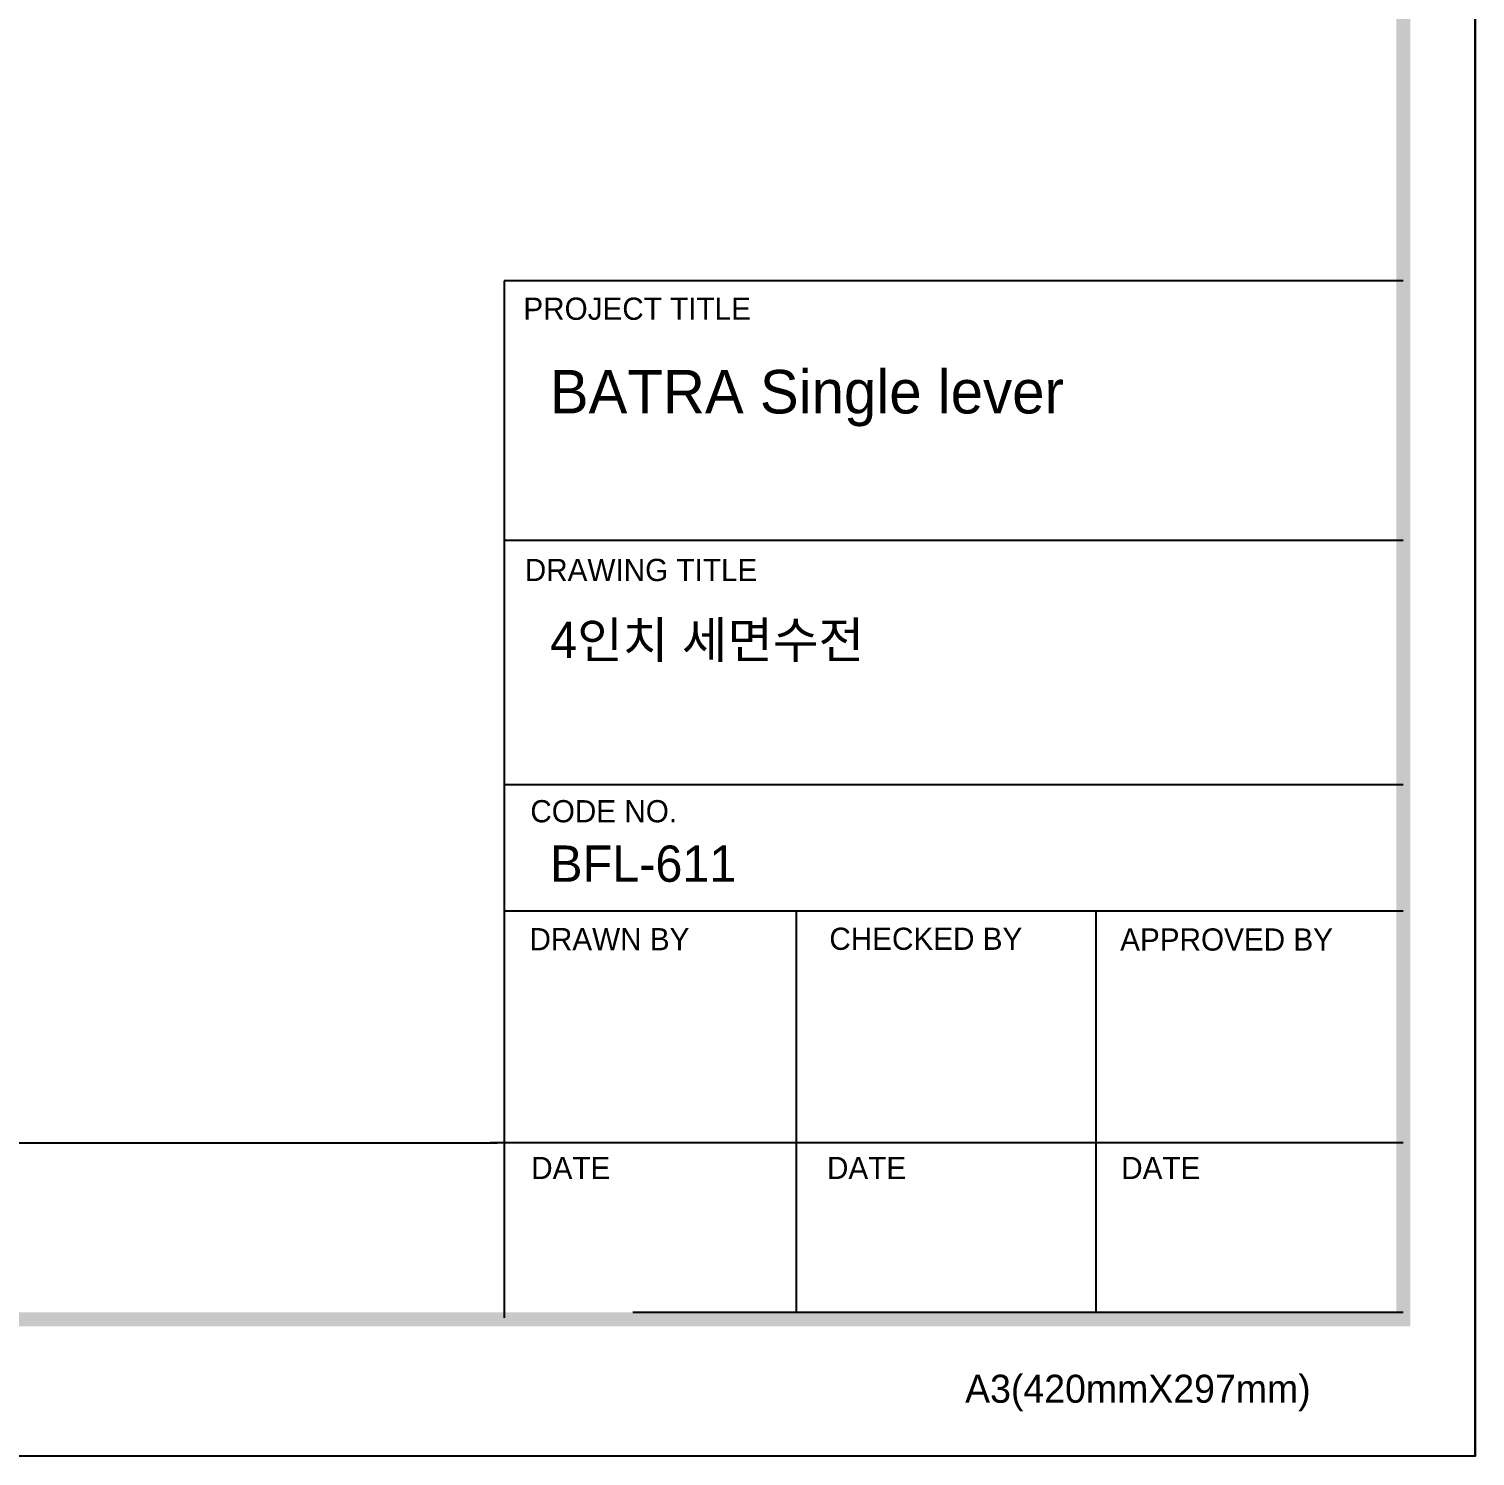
# Model space of a CAD drawing. Extents: x 16296660632 to 16296672714, y -37409619871 to -37409617455.
# Drawn here: x 16296672470.6 to 16296672714, y -37409618103.6 to -37409617863.3 of the extents above; entities that cross this region are included whole.
import ezdxf

# ---------------------------------------------------------------- set-up
doc = ezdxf.new("R2010")
doc.units = 0
doc.header["$LTSCALE"] = 10
doc.header["$MEASUREMENT"] = 0
doc.layers.get('0').update_dxf_attribs({"linetype": 'CONTINUOUS'})
doc.styles.add('Daelim Dimension', font='')
doc.styles.get('Daelim Dimension').set_extended_font_data('나눔고딕')

msp = doc.modelspace()

# ---------------------------------------------------------------- linework, layer by layer
at = {"color": 5, "ltscale": 40}
for p, q in [((16296672701.939739, -37409617905.713043), (16296672550.60157, -37409617905.713043)), ((16296672701.939739, -37409617949.456383), (16296672550.60157, -37409617949.456383)), ((16296672701.939739, -37409617949.456383), (16296672550.60157, -37409617949.456383)), ((16296672701.939739, -37409617990.605766), (16296672550.60157, -37409617990.605766)), ((16296672701.939739, -37409617990.605766), (16296672550.60157, -37409617990.605766)), ((16296672701.939739, -37409618011.828941), (16296672550.60157, -37409618011.828941)), ((16296672701.939739, -37409618011.828941), (16296672550.60157, -37409618011.828941)), ((16296672599.757521, -37409618011.828941), (16296672599.757521, -37409618079.389397)), ((16296672650.20578, -37409618011.828941), (16296672650.20578, -37409618079.389397)), ((16296672701.939739, -37409618050.856003), (16296672548.209459, -37409618050.856003)), ((16296672701.939739, -37409618050.856003), (16296672551.78064, -37409618050.856003)), ((16296672701.939739, -37409618079.389397), (16296672572.242519, -37409618079.389397))]:
    msp.add_line(p, q, dxfattribs=at)
at = {"color": 5, "ltscale": 0.5}
msp.add_line((16296672550.60157, -37409617905.713043), (16296672550.60157, -37409618080.304832), dxfattribs=at)
at = {"color": 5}
msp.add_line((16296671807.02898, -37409618050.856003), (16296672549.422501, -37409618050.856003), dxfattribs=at)
at = {"color": 2}
msp.add_lwpolyline([(16296671793.750851, -37409617455.355309), (16296672714.038799, -37409617455.355309), (16296672714.038799, -37409618103.587517), (16296671793.750851, -37409618103.587517)], close=True, dxfattribs=at)
at = {"ltscale": 0.5}
msp.add_lwpolyline([(16296671793.750851, -37409617455.355309), (16296672714.038799, -37409617455.355309), (16296672714.038799, -37409618103.587517), (16296671793.750851, -37409618103.587517)], close=True, dxfattribs=at)
at = {"color": 2}
msp.add_lwpolyline([(16296672714.038799, -37409618103.587517), (16296672714.038799, -37409617455.355309)], dxfattribs=at)
at = {"color": 5, "ltscale": 40}
for points in [[(16296672703.118799, -37409617466.275307), (16296672700.76067, -37409617466.275307), (16296672703.118799, -37409618081.747543), (16296672700.76067, -37409618079.389397)], [(16296672703.118799, -37409617466.275307), (16296672700.76067, -37409617466.275307), (16296672703.118799, -37409618081.747543), (16296672700.76067, -37409618079.389397)], [(16296672703.118799, -37409618081.747543), (16296672700.76067, -37409618079.389397), (16296671804.670851, -37409618081.747543), (16296671807.02898, -37409618079.389397)]]:
    msp.add_trace(points, dxfattribs=at)

# ---------------------------------------------------------------- texts
at = {"color": 5, "ltscale": 40, "style": 'Daelim Dimension'}
for s, height, p in [('PROJECT TITLE', 3.7368116, (16296672553.805349, -37409617912.300041)), ('DRAWING TITLE', 3.7368116, (16296672554.04493, -37409617956.280296)), ('CODE NO.', 3.7368116, (16296672554.982031, -37409617996.894821)), ('DRAWN BY', 3.7368116, (16296672554.835489, -37409618018.434708)), ('CHECKED BY', 3.7368116, (16296672605.323931, -37409618018.368439)), ('APPROVED BY', 3.7368116, (16296672654.289749, -37409618018.489159)), ('DATE', 3.7368116, (16296672555.127359, -37409618056.948868)), ('DATE', 3.7368116, (16296672604.926559, -37409618056.948868)), ('DATE', 3.7368116, (16296672654.46159, -37409618056.948868)), ('A3(420mmX297mm)', 4.71626222, (16296672628.17877, -37409618094.609894))]:
    msp.add_text(s, height=height, dxfattribs=at).set_placement(p)
at = {"attachment_point": 1, "style": 'Daelim Dimension'}
for s, insert, char_height, width in [('BATRA Single lever', (16296672558.250099, -37409617920.739197), 7.32522525, 117.73294515), ('4인치 세면수전 ', (16296672558.314739, -37409617963.134804), 6.1152, 102.91256292), ('BFL-611', (16296672558.314739, -37409618000.795731), 6.1152, 102.91256292)]:
    msp.add_mtext(s, dxfattribs=dict(at, insert=insert, char_height=char_height, width=width))

doc.saveas('drawing.dxf')
